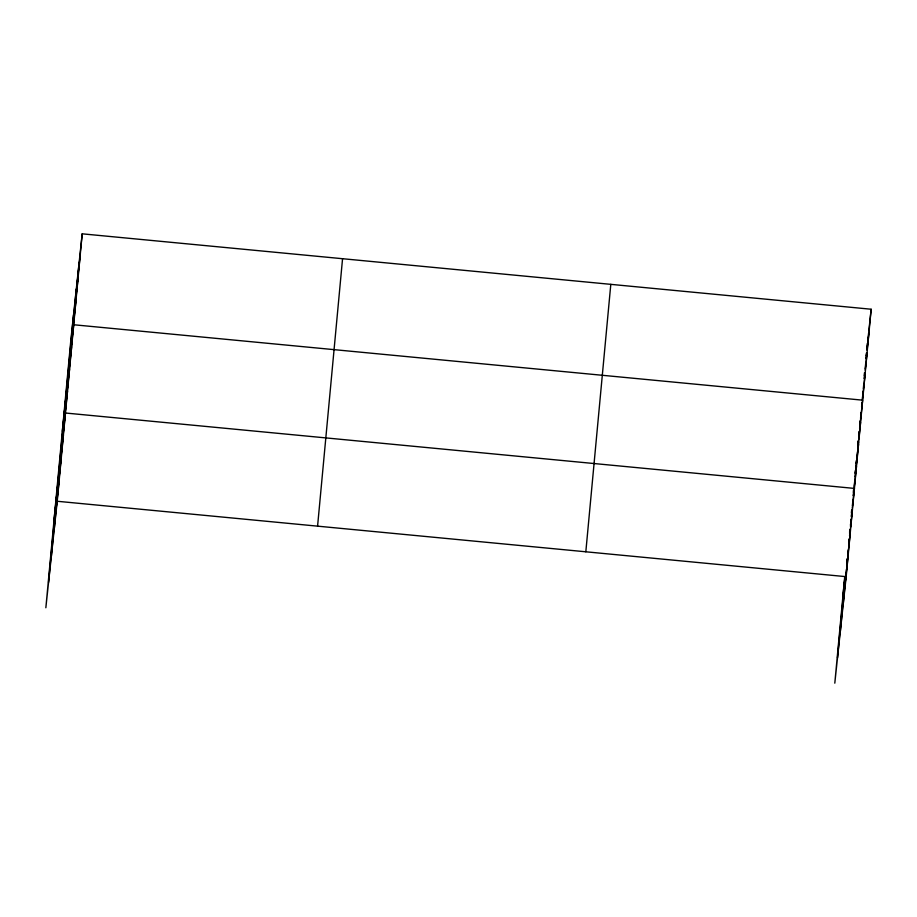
<?xml version="1.0" encoding="UTF-8"?>
<svg xmlns="http://www.w3.org/2000/svg" width="917" height="917" viewBox="0 0 917 917"><rect width="100%" height="100%" fill="white"/><g stroke="black" fill="none" stroke-linecap="round" stroke-linejoin="round"><path stroke-width="1.38" d="M48.567 582.387L73.532 314.944M51.352 556.241L76.329 288.798M54.069 530.863L79.045 263.42M82.198 233.824L70.827 340.322L45.85 607.765L57.232 501.267L82.198 233.824L871.15 309.235L846.173 576.678L834.802 683.176L844.706 576.988M317.58 526.152L342.557 258.709M585.825 551.793L610.802 284.35M837.508 657.798L845.107 576.438M840.304 631.653L845.451 576.495M846.872 561.319L847.125 558.568M848.936 539.265L848.672 542.016L848.993 539.162M849.578 532.364L849.83 529.602M851.377 513.062L851.629 510.299M853.303 492.372L853.567 489.609M855.114 473.069L855.366 470.306M856.008 463.417L856.272 460.655M857.842 443.771L858.106 440.928M859.699 423.883L859.974 421.041M864.215 375.58L864.479 372.738M843.01 606.275L846.494 569.044M846.872 564.906L847.388 559.393L847.136 562.144M847.778 555.255L848.294 549.741M848.683 545.604L849.199 540.079M849.578 535.941L850.231 529.052M850.483 526.289L851.125 519.4L850.506 525.063M852.031 509.749L851.389 516.638L852.008 510.975M852.42 505.611L852.925 500.097M853.83 490.435L853.314 495.959L853.922 490.32M854.22 486.297L854.736 480.783M855.114 476.645L855.63 471.132L855.378 473.894M856.019 466.994L856.535 461.48M856.925 457.342L857.441 451.829M857.819 447.691L858.335 442.177M858.725 438.039L859.367 431.139L858.748 436.813M860.295 421.235L859.63 428.342L862.656 400.167L73.715 324.756L62.333 431.254M860.559 418.393L861.086 412.707M862.014 402.769L861.625 407.033L862.072 402.804M862.416 398.505L863.08 391.399M863.344 388.556L863.745 384.292M864.273 378.618L864.8 372.932M865.201 368.668L865.728 362.983M867.058 348.781L867.585 343.096M76.913 286.15L80.077 256.554M74.793 308.88L77.956 279.284M72.672 331.622L75.836 302.025M68.488 376.417L71.652 346.821M66.425 398.482L69.589 368.886M64.373 420.548L67.537 390.951M54.092 519.503L65.474 413.017L854.415 488.417L852.306 508.156M60.247 464.667L63.411 435.071M58.184 486.732L61.347 457.136M56.132 508.797L59.296 479.201M866.175 355.75L866.485 352.93M867.081 347.291L867.539 343.061M867.986 338.832L868.594 333.192M868.892 330.372L871.15 309.235M867.069 350.294L869.029 331.965M864.341 378.664L864.949 373.024M865.247 370.204L866.909 354.696M862.37 399.984L864.777 377.437M857.842 445.272L858.289 441.043M857.888 447.599L858.495 441.96M858.793 439.14L860.604 422.233M855.974 468.255L858.541 444.298M854.22 487.5L856.478 466.363M843.032 594.915L844.844 577.997M849.601 533.522L850.048 529.292M849.646 535.86L850.254 530.221M850.552 527.401L852.363 510.482M847.744 556.504L850.3 532.548M845.073 584.209L848.236 554.613M57.232 501.267L846.173 576.678M866.657 353.034L866.129 358.719L866.771 353.102"/></g></svg>
